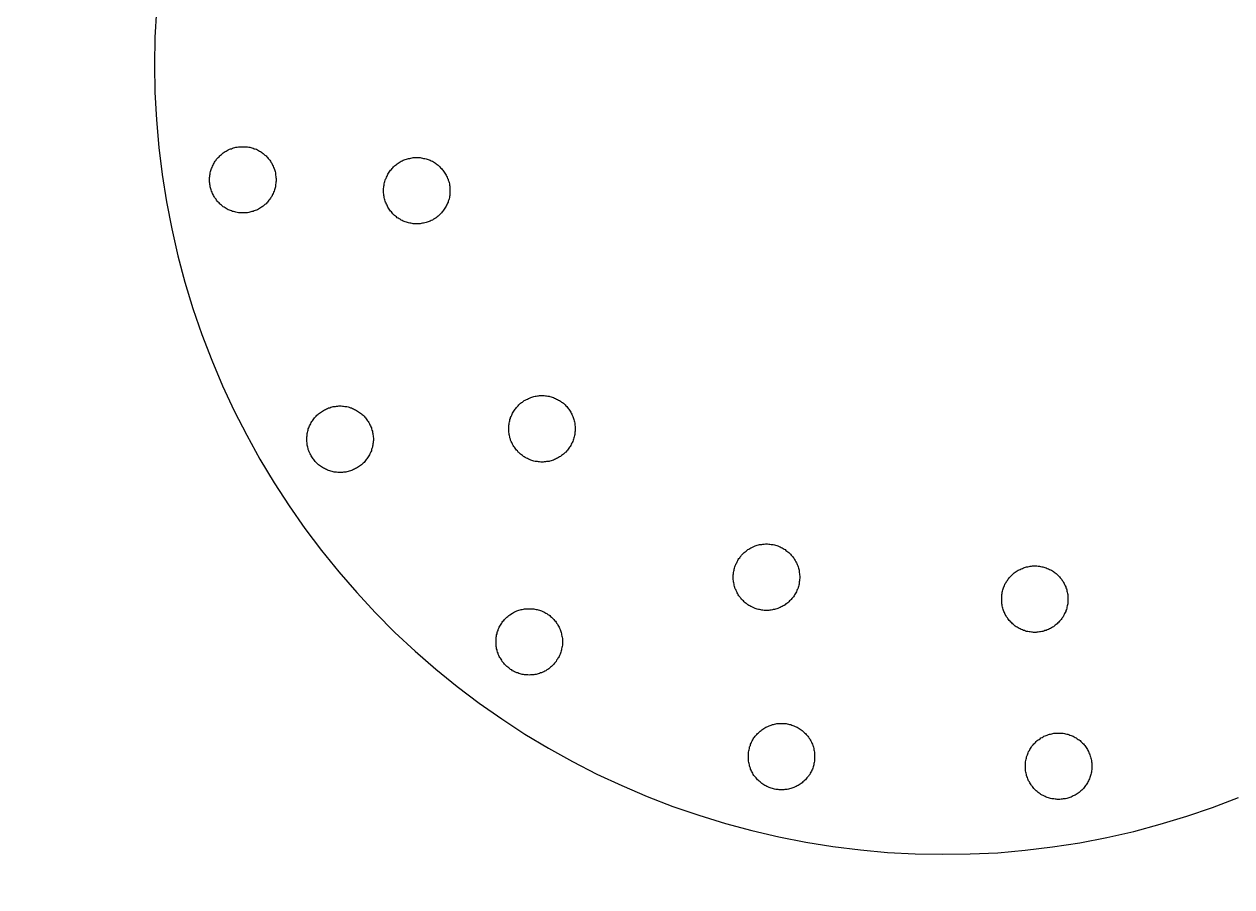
# Model space of a CAD drawing. Extents: x 1225654 to 1325654, y 924838 to 1022543.
# Drawn here: x 1261631 to 1262729, y 966726 to 967511 of the extents above; entities that cross this region are included whole.
import ezdxf

# ---------------------------------------------------------------- set-up
doc = ezdxf.new("R2010")
doc.units = 13

msp = doc.modelspace()

# ---------------------------------------------------------------- linework, layer by layer
msp.add_lwpolyline([(1260678.3, 924838.4), (1290630.1, 924838.4, 6.524121)], format="xyb", close=True)
msp.add_lwpolyline([(1260678.3, 924838.4), (1290630.1, 924838.4, 6.524121)], format="xyb", close=True)
msp.add_lwpolyline([(1261751, 967523.8), (1261749.6, 967498.8), (1261749.2, 967473.9), (1261749.6, 967448.9), (1261751, 967423.8), (1261753.2, 967398.7), (1261756.1, 967374), (1261760, 967349.2), (1261764.9, 967324.7), (1261770.5, 967300.2), (1261776.8, 967276.1), (1261784.2, 967252.1), (1261792.4, 967228.4), (1261801.4, 967205), (1261811.1, 967181.8), (1261821.6, 967159.1), (1261833.1, 967136.9), (1261845, 967115), (1261858.1, 967093.4), (1261871.6, 967072.5), (1261886, 967051.8), (1261901.1, 967031.8), (1261916.8, 967012.4), (1261933.2, 966993.5), (1261950.3, 966975.1), (1261967.9, 966957.3), (1261986.3, 966940.2), (1262005.2, 966923.7), (1262024.6, 966908), (1262044.6, 966892.9), (1262065.1, 966878.5), (1262086, 966864.8), (1262107.6, 966852), (1262129.4, 966839.9), (1262151.7, 966828.4), (1262174.4, 966817.8), (1262197.4, 966807.9), (1262220.8, 966798.9), (1262244.4, 966790.8), (1262268.5, 966783.4), (1262292.5, 966776.9), (1262317.1, 966771.2), (1262341.6, 966766.3), (1262366.3, 966762.5), (1262391.3, 966759.3), (1262416, 966757), (1262441.2, 966755.7), (1262466.2, 966755.3), (1262491.2, 966755.7), (1262516.2, 966756.8), (1262541.1, 966759.1), (1262566.1, 966762), (1262590.9, 966765.8), (1262615.4, 966770.5), (1262640, 966776.2), (1262664, 966782.7), (1262688.1, 966789.9), (1262711.7, 966798), (1262735.1, 966807)])
for points in [[(1261859.9, 967369.3), (1261859.9, 967368.1), (1261859.6, 967367.2), (1261859.6, 967366.1), (1261859.4, 967365), (1261859.4, 967364.1), (1261859.2, 967363), (1261858.9, 967362.1), (1261858.7, 967360.9), (1261858.3, 967360), (1261858.1, 967358.9), (1261857.6, 967358), (1261857.2, 967356.9), (1261856.7, 967356), (1261856.3, 967355.1), (1261855.8, 967354.2), (1261855.1, 967353.3), (1261854.7, 967352.4), (1261854, 967351.5), (1261853.3, 967350.6), (1261852.7, 967349.9), (1261852, 967349), (1261851.3, 967348.4), (1261850.7, 967347.5), (1261849.7, 967346.8), (1261849.1, 967346.1), (1261848.1, 967345.4), (1261847.3, 967344.8), (1261846.4, 967344.3), (1261845.7, 967343.6), (1261844.8, 967343.2), (1261843.7, 967342.5), (1261842.8, 967342), (1261841.9, 967341.6), (1261840.9, 967341.2), (1261839.9, 967340.9), (1261838.9, 967340.5), (1261837.8, 967340.3), (1261836.9, 967340), (1261835.8, 967339.8), (1261834.9, 967339.6), (1261833.7, 967339.3), (1261832.7, 967339.1), (1261831.7, 967339.1), (1261830.6, 967339.1), (1261829.5, 967339.1), (1261828.6, 967339.1), (1261827.5, 967339.1), (1261826.4, 967339.1), (1261825.5, 967339.3), (1261824.3, 967339.6), (1261823.2, 967339.8), (1261822.3, 967340), (1261821.2, 967340.3), (1261820.3, 967340.5), (1261819.2, 967340.9), (1261818.3, 967341.2), (1261817.3, 967341.6), (1261816.2, 967342), (1261815.3, 967342.5), (1261814.4, 967343.2), (1261813.5, 967343.6), (1261812.6, 967344.3), (1261811.7, 967344.8), (1261811.1, 967345.4), (1261810.1, 967346.1), (1261809.2, 967346.8), (1261808.6, 967347.5), (1261807.9, 967348.4), (1261807, 967349), (1261806.3, 967349.9), (1261805.6, 967350.6), (1261805.2, 967351.5), (1261804.5, 967352.4), (1261803.9, 967353.3), (1261803.4, 967354.2), (1261802.9, 967355.1), (1261802.5, 967356), (1261802, 967356.9), (1261801.6, 967358), (1261801.2, 967358.9), (1261800.7, 967360), (1261800.5, 967360.9), (1261800.3, 967362.1), (1261800, 967363), (1261799.8, 967364.1), (1261799.6, 967365), (1261799.6, 967366.1), (1261799.3, 967367.2), (1261799.3, 967368.1), (1261799.3, 967369.3), (1261799.3, 967370.4), (1261799.3, 967371.3), (1261799.6, 967372.4), (1261799.6, 967373.6), (1261799.8, 967374.4), (1261800, 967375.6), (1261800.3, 967376.7), (1261800.5, 967377.6), (1261800.7, 967378.7), (1261801.2, 967379.6), (1261801.6, 967380.5), (1261802, 967381.6), (1261802.5, 967382.5), (1261802.9, 967383.5), (1261803.4, 967384.4), (1261803.9, 967385.2), (1261804.5, 967386.1), (1261805.2, 967387.1), (1261805.6, 967388), (1261806.3, 967388.6), (1261807, 967389.5), (1261807.9, 967390.2), (1261808.6, 967391.1), (1261809.2, 967391.8), (1261810.1, 967392.4), (1261811.1, 967393.1), (1261811.7, 967393.8), (1261812.6, 967394.3), (1261813.5, 967395), (1261814.4, 967395.4), (1261815.3, 967396), (1261816.2, 967396.5), (1261817.3, 967397), (1261818.3, 967397.4), (1261819.2, 967397.6), (1261820.3, 967398.1), (1261821.2, 967398.3), (1261822.3, 967398.6), (1261823.2, 967399), (1261824.3, 967399), (1261825.5, 967399.2), (1261826.4, 967399.4), (1261827.5, 967399.4), (1261828.6, 967399.4), (1261829.5, 967399.4), (1261830.6, 967399.4), (1261831.7, 967399.4), (1261832.7, 967399.4), (1261833.7, 967399.2), (1261834.9, 967399), (1261835.8, 967399), (1261836.9, 967398.6), (1261837.8, 967398.3), (1261838.9, 967398.1), (1261839.9, 967397.6), (1261840.9, 967397.4), (1261841.9, 967397), (1261842.8, 967396.5), (1261843.7, 967396), (1261844.8, 967395.4), (1261845.7, 967395), (1261846.4, 967394.3), (1261847.3, 967393.8), (1261848.1, 967393.1), (1261849.1, 967392.4), (1261849.7, 967391.8), (1261850.7, 967391.1), (1261851.3, 967390.2), (1261852, 967389.5), (1261852.7, 967388.6), (1261853.3, 967388), (1261854, 967387.1), (1261854.7, 967386.1), (1261855.1, 967385.2), (1261855.8, 967384.4), (1261856.3, 967383.5), (1261856.7, 967382.5), (1261857.2, 967381.6), (1261857.6, 967380.5), (1261858.1, 967379.6), (1261858.3, 967378.7), (1261858.7, 967377.6), (1261858.9, 967376.7), (1261859.2, 967375.6), (1261859.4, 967374.4), (1261859.4, 967373.6), (1261859.6, 967372.4), (1261859.6, 967371.3), (1261859.9, 967370.4), (1261859.9, 967369.3), (1261859.9, 967369.3)], [(1262018, 967359.4), (1262018, 967358.3), (1262018, 967357.3), (1262017.8, 967356.2), (1262017.8, 967355.1), (1262017.6, 967354.2), (1262017.4, 967353.1), (1262017.1, 967352), (1262016.9, 967351.1), (1262016.4, 967349.9), (1262016.2, 967349), (1262015.8, 967348.1), (1262015.4, 967347), (1262014.9, 967346.1), (1262014.4, 967345.2), (1262014, 967344.3), (1262013.3, 967343.4), (1262012.8, 967342.5), (1262012.2, 967341.6), (1262011.5, 967340.7), (1262010.8, 967340), (1262010.2, 967339.1), (1262009.5, 967338.4), (1262008.8, 967337.6), (1262007.9, 967336.9), (1262007.2, 967336.2), (1262006.3, 967335.5), (1262005.4, 967334.8), (1262004.8, 967334.4), (1262003.9, 967333.7), (1262003, 967333.3), (1262002, 967332.6), (1262001, 967332.1), (1262000, 967331.7), (1261999.1, 967331.2), (1261998, 967331), (1261997.1, 967330.6), (1261996.2, 967330.4), (1261995.1, 967330.1), (1261994, 967329.9), (1261993.1, 967329.7), (1261991.9, 967329.5), (1261991, 967329.2), (1261989.9, 967329.2), (1261988.8, 967329.2), (1261987.6, 967329.2), (1261986.8, 967329.2), (1261985.6, 967329.2), (1261984.5, 967329.2), (1261983.6, 967329.5), (1261982.5, 967329.7), (1261981.6, 967329.9), (1261980.4, 967330.1), (1261979.4, 967330.4), (1261978.4, 967330.6), (1261977.3, 967331), (1261976.4, 967331.2), (1261975.5, 967331.7), (1261974.6, 967332.1), (1261973.5, 967332.6), (1261972.6, 967333.3), (1261971.7, 967333.7), (1261970.8, 967334.4), (1261969.9, 967334.8), (1261969.2, 967335.5), (1261968.3, 967336.2), (1261967.6, 967336.9), (1261966.7, 967337.6), (1261966, 967338.4), (1261965.4, 967339.1), (1261964.7, 967340), (1261964, 967340.7), (1261963.4, 967341.6), (1261962.7, 967342.5), (1261962, 967343.4), (1261961.6, 967344.3), (1261961.1, 967345.2), (1261960.7, 967346.1), (1261960.2, 967347), (1261959.8, 967348.1), (1261959.3, 967349), (1261959.1, 967349.9), (1261958.7, 967351.1), (1261958.4, 967352), (1261958.2, 967353.1), (1261958, 967354.2), (1261957.8, 967355.1), (1261957.8, 967356.2), (1261957.5, 967357.3), (1261957.5, 967358.3), (1261957.5, 967359.4), (1261957.5, 967360.5), (1261957.5, 967361.4), (1261957.8, 967362.5), (1261957.8, 967363.6), (1261958, 967364.5), (1261958.2, 967365.7), (1261958.4, 967366.8), (1261958.7, 967367.7), (1261959.1, 967368.8), (1261959.3, 967369.7), (1261959.8, 967370.6), (1261960.2, 967371.7), (1261960.7, 967372.7), (1261961.1, 967373.6), (1261961.6, 967374.4), (1261962, 967375.3), (1261962.7, 967376.3), (1261963.4, 967377.2), (1261964, 967378), (1261964.7, 967378.7), (1261965.4, 967379.6), (1261966, 967380.3), (1261966.7, 967381.2), (1261967.6, 967381.9), (1261968.3, 967382.5), (1261969.2, 967383.2), (1261969.9, 967383.9), (1261970.8, 967384.4), (1261971.7, 967385), (1261972.6, 967385.5), (1261973.5, 967386.1), (1261974.6, 967386.6), (1261975.5, 967387.1), (1261976.4, 967387.5), (1261977.3, 967387.7), (1261978.4, 967388.1), (1261979.4, 967388.4), (1261980.4, 967388.6), (1261981.6, 967388.8), (1261982.5, 967389.1), (1261983.6, 967389.3), (1261984.5, 967389.5), (1261985.6, 967389.5), (1261986.8, 967389.5), (1261987.6, 967389.5), (1261988.8, 967389.5), (1261989.9, 967389.5), (1261991, 967389.5), (1261991.9, 967389.3), (1261993.1, 967389.1), (1261994, 967388.8), (1261995.1, 967388.6), (1261996.2, 967388.4), (1261997.1, 967388.1), (1261998, 967387.7), (1261999.1, 967387.5), (1262000, 967387.1), (1262001, 967386.6), (1262002, 967386.1), (1262003, 967385.5), (1262003.9, 967385), (1262004.8, 967384.4), (1262005.4, 967383.9), (1262006.3, 967383.2), (1262007.2, 967382.5), (1262007.9, 967381.9), (1262008.8, 967381.2), (1262009.5, 967380.3), (1262010.2, 967379.6), (1262010.8, 967378.7), (1262011.5, 967378), (1262012.2, 967377.2), (1262012.8, 967376.3), (1262013.3, 967375.3), (1262014, 967374.4), (1262014.4, 967373.6), (1262014.9, 967372.7), (1262015.4, 967371.7), (1262015.8, 967370.6), (1262016.2, 967369.7), (1262016.4, 967368.8), (1262016.9, 967367.7), (1262017.1, 967366.8), (1262017.4, 967365.7), (1262017.6, 967364.5), (1262017.8, 967363.6), (1262017.8, 967362.5), (1262018, 967361.4), (1262018, 967360.5), (1262018, 967359.4), (1262018, 967359.4)], [(1261948.3, 967133), (1261948.3, 967132.1), (1261948, 967131), (1261948, 967129.9), (1261947.9, 967129), (1261947.9, 967127.8), (1261947.6, 967126.7), (1261947.4, 967125.8), (1261947, 967124.7), (1261946.7, 967123.8), (1261946.5, 967122.7), (1261946, 967121.8), (1261945.6, 967120.9), (1261945.1, 967119.8), (1261944.7, 967118.9), (1261944.3, 967117.9), (1261943.6, 967117), (1261943.1, 967116.2), (1261942.4, 967115.3), (1261941.8, 967114.6), (1261941.1, 967113.7), (1261940.4, 967112.8), (1261939.8, 967112.1), (1261939.1, 967111.4), (1261938.2, 967110.5), (1261937.5, 967109.8), (1261936.6, 967109.2), (1261935.7, 967108.7), (1261934.8, 967108.1), (1261933.9, 967107.4), (1261933, 967106.9), (1261932.1, 967106.5), (1261931.2, 967106), (1261930.3, 967105.6), (1261929.4, 967105.1), (1261928.3, 967104.7), (1261927.4, 967104.5), (1261926.3, 967104), (1261925.4, 967103.8), (1261924.2, 967103.5), (1261923.3, 967103.3), (1261922.2, 967103.1), (1261921.1, 967103.1), (1261920.2, 967102.9), (1261919.1, 967102.9), (1261917.9, 967102.9), (1261917, 967102.9), (1261915.9, 967102.9), (1261914.8, 967103.1), (1261913.9, 967103.1), (1261912.7, 967103.3), (1261911.6, 967103.5), (1261910.7, 967103.8), (1261909.6, 967104), (1261908.7, 967104.5), (1261907.6, 967104.7), (1261906.7, 967105.1), (1261905.7, 967105.6), (1261904.7, 967106), (1261903.7, 967106.5), (1261902.8, 967106.9), (1261901.9, 967107.4), (1261901.1, 967108.1), (1261900.1, 967108.7), (1261899.2, 967109.2), (1261898.5, 967109.8), (1261897.7, 967110.5), (1261897, 967111.4), (1261896.3, 967112.1), (1261895.4, 967112.8), (1261894.7, 967113.7), (1261894.1, 967114.6), (1261893.4, 967115.3), (1261892.9, 967116.2), (1261892.3, 967117), (1261891.8, 967117.9), (1261891.3, 967118.9), (1261890.7, 967119.8), (1261890.3, 967120.9), (1261890, 967121.8), (1261889.6, 967122.7), (1261889.1, 967123.8), (1261888.9, 967124.7), (1261888.7, 967125.8), (1261888.4, 967126.7), (1261888.2, 967127.8), (1261888, 967129), (1261888, 967129.9), (1261887.7, 967131), (1261887.7, 967132.1), (1261887.7, 967133), (1261887.7, 967134.2), (1261887.7, 967135.3), (1261888, 967136.2), (1261888, 967137.3), (1261888.2, 967138.4), (1261888.4, 967139.3), (1261888.7, 967140.5), (1261888.9, 967141.4), (1261889.1, 967142.5), (1261889.6, 967143.4), (1261890, 967144.5), (1261890.3, 967145.4), (1261890.7, 967146.3), (1261891.3, 967147.2), (1261891.8, 967148.3), (1261892.3, 967149.2), (1261892.9, 967149.9), (1261893.4, 967150.8), (1261894.1, 967151.7), (1261894.7, 967152.6), (1261895.4, 967153.3), (1261896.3, 967154.2), (1261897, 967154.9), (1261897.7, 967155.5), (1261898.5, 967156.2), (1261899.2, 967156.9), (1261900.1, 967157.5), (1261901.1, 967158.2), (1261901.9, 967158.7), (1261902.8, 967159.4), (1261903.7, 967159.8), (1261904.7, 967160.2), (1261905.7, 967160.7), (1261906.7, 967161.1), (1261907.6, 967161.6), (1261908.7, 967161.8), (1261909.6, 967162.3), (1261910.7, 967162.5), (1261911.6, 967162.8), (1261912.7, 967163), (1261913.9, 967163), (1261914.8, 967163.2), (1261915.9, 967163.2), (1261917, 967163.4), (1261917.9, 967163.4), (1261919.1, 967163.4), (1261920.2, 967163.2), (1261921.1, 967163.2), (1261922.2, 967163), (1261923.3, 967163), (1261924.2, 967162.8), (1261925.4, 967162.5), (1261926.3, 967162.3), (1261927.4, 967161.8), (1261928.3, 967161.6), (1261929.4, 967161.1), (1261930.3, 967160.7), (1261931.2, 967160.2), (1261932.1, 967159.8), (1261933, 967159.4), (1261933.9, 967158.7), (1261934.8, 967158.2), (1261935.7, 967157.5), (1261936.6, 967156.9), (1261937.5, 967156.2), (1261938.2, 967155.5), (1261939.1, 967154.9), (1261939.8, 967154.2), (1261940.4, 967153.3), (1261941.1, 967152.6), (1261941.8, 967151.7), (1261942.4, 967150.8), (1261943.1, 967149.9), (1261943.6, 967149.2), (1261944.3, 967148.3), (1261944.7, 967147.2), (1261945.1, 967146.3), (1261945.6, 967145.4), (1261946, 967144.5), (1261946.5, 967143.4), (1261946.7, 967142.5), (1261947, 967141.4), (1261947.4, 967140.5), (1261947.6, 967139.3), (1261947.9, 967138.4), (1261947.9, 967137.3), (1261948, 967136.2), (1261948, 967135.3), (1261948.3, 967134.2), (1261948.3, 967133), (1261948.3, 967133)], [(1262131.9, 967142.7), (1262131.9, 967141.5), (1262131.9, 967140.5), (1262131.7, 967139.5), (1262131.7, 967138.4), (1262131.4, 967137.3), (1262131.2, 967136.4), (1262131, 967135.3), (1262130.7, 967134.4), (1262130.3, 967133.3), (1262130.1, 967132.3), (1262129.7, 967131.2), (1262129.2, 967130.3), (1262128.7, 967129.4), (1262128.3, 967128.5), (1262127.8, 967127.4), (1262127.4, 967126.5), (1262126.7, 967125.8), (1262126.1, 967124.9), (1262125.6, 967124), (1262124.9, 967123.1), (1262124.2, 967122.5), (1262123.3, 967121.5), (1262122.7, 967120.9), (1262122, 967120.2), (1262121.1, 967119.5), (1262120.2, 967118.9), (1262119.5, 967118.2), (1262118.6, 967117.5), (1262117.7, 967117), (1262116.8, 967116.4), (1262115.9, 967115.9), (1262115, 967115.5), (1262113.9, 967115), (1262113, 967114.6), (1262112.1, 967114.1), (1262111, 967113.9), (1262110.1, 967113.4), (1262108.9, 967113.2), (1262108.1, 967113), (1262106.9, 967112.8), (1262105.8, 967112.8), (1262104.9, 967112.6), (1262103.8, 967112.6), (1262102.6, 967112.3), (1262101.7, 967112.3), (1262100.6, 967112.3), (1262099.5, 967112.6), (1262098.6, 967112.6), (1262097.5, 967112.8), (1262096.3, 967112.8), (1262095.4, 967113), (1262094.3, 967113.2), (1262093.4, 967113.4), (1262092.3, 967113.9), (1262091.4, 967114.1), (1262090.3, 967114.6), (1262089.4, 967115), (1262088.5, 967115.5), (1262087.5, 967115.9), (1262086.5, 967116.4), (1262085.5, 967117), (1262084.9, 967117.5), (1262083.9, 967118.2), (1262083.1, 967118.9), (1262082.2, 967119.5), (1262081.5, 967120.2), (1262080.6, 967120.9), (1262079.9, 967121.5), (1262079.3, 967122.5), (1262078.6, 967123.1), (1262077.9, 967124), (1262077.2, 967124.9), (1262076.6, 967125.8), (1262076.1, 967126.5), (1262075.4, 967127.4), (1262075, 967128.5), (1262074.5, 967129.4), (1262074.1, 967130.3), (1262073.6, 967131.2), (1262073.1, 967132.3), (1262073, 967133.3), (1262072.5, 967134.4), (1262072.3, 967135.3), (1262072.1, 967136.4), (1262071.8, 967137.3), (1262071.8, 967138.4), (1262071.6, 967139.5), (1262071.6, 967140.5), (1262071.4, 967141.5), (1262071.4, 967142.7), (1262071.4, 967143.6), (1262071.6, 967144.7), (1262071.6, 967145.8), (1262071.8, 967146.7), (1262071.8, 967147.9), (1262072.1, 967149), (1262072.3, 967149.9), (1262072.5, 967151), (1262073, 967151.9), (1262073.1, 967153), (1262073.6, 967153.9), (1262074.1, 967154.9), (1262074.5, 967155.9), (1262075, 967156.9), (1262075.4, 967157.8), (1262076.1, 967158.7), (1262076.6, 967159.5), (1262077.2, 967160.5), (1262077.9, 967161.1), (1262078.6, 967162.1), (1262079.3, 967163), (1262079.9, 967163.6), (1262080.6, 967164.3), (1262081.5, 967165.2), (1262082.2, 967165.9), (1262083.1, 967166.6), (1262083.9, 967167), (1262084.9, 967167.7), (1262085.5, 967168.4), (1262086.5, 967168.8), (1262087.5, 967169.3), (1262088.5, 967169.7), (1262089.4, 967170.1), (1262090.3, 967170.6), (1262091.4, 967171), (1262092.3, 967171.3), (1262093.4, 967171.7), (1262094.3, 967172), (1262095.4, 967172.2), (1262096.3, 967172.4), (1262097.5, 967172.6), (1262098.6, 967172.6), (1262099.5, 967172.9), (1262100.6, 967172.9), (1262101.7, 967172.9), (1262102.6, 967172.9), (1262103.8, 967172.9), (1262104.9, 967172.6), (1262105.8, 967172.6), (1262106.9, 967172.4), (1262108.1, 967172.2), (1262108.9, 967172), (1262110.1, 967171.7), (1262111, 967171.3), (1262112.1, 967171), (1262113, 967170.6), (1262113.9, 967170.1), (1262115, 967169.7), (1262115.9, 967169.3), (1262116.8, 967168.8), (1262117.7, 967168.4), (1262118.6, 967167.7), (1262119.5, 967167), (1262120.2, 967166.6), (1262121.1, 967165.9), (1262122, 967165.2), (1262122.7, 967164.3), (1262123.3, 967163.6), (1262124.2, 967163), (1262124.9, 967162.1), (1262125.6, 967161.1), (1262126.1, 967160.5), (1262126.7, 967159.5), (1262127.4, 967158.7), (1262127.8, 967157.8), (1262128.3, 967156.9), (1262128.7, 967155.9), (1262129.2, 967154.9), (1262129.7, 967153.9), (1262130.1, 967153), (1262130.3, 967151.9), (1262130.7, 967151), (1262131, 967149.9), (1262131.2, 967149), (1262131.4, 967147.9), (1262131.7, 967146.7), (1262131.7, 967145.8), (1262131.9, 967144.7), (1262131.9, 967143.6), (1262131.9, 967142.7), (1262131.9, 967142.7)], [(1262336.2, 967007.5), (1262336.2, 967006.6), (1262336, 967005.5), (1262336, 967004.3), (1262335.7, 967003.4), (1262335.7, 967002.3), (1262335.5, 967001.2), (1262335.3, 967000.3), (1262335.1, 966999.1), (1262334.6, 966998.3), (1262334.4, 966997.1), (1262333.9, 966996.2), (1262333.5, 966995.3), (1262333.1, 966994.2), (1262332.6, 966993.3), (1262332.1, 966992.4), (1262331.5, 966991.5), (1262331, 966990.6), (1262330.3, 966989.7), (1262329.7, 966989), (1262329, 966988.1), (1262328.3, 966987.2), (1262327.6, 966986.6), (1262326.9, 966985.9), (1262326.1, 966985), (1262325.4, 966984.3), (1262324.5, 966983.6), (1262323.6, 966983.2), (1262322.9, 966982.5), (1262322, 966981.8), (1262321.1, 966981.4), (1262320, 966980.9), (1262319.1, 966980.5), (1262318.2, 966980), (1262317.3, 966979.6), (1262316.1, 966979.1), (1262315.3, 966978.9), (1262314.1, 966978.4), (1262313.2, 966978.2), (1262312.1, 966978), (1262311.2, 966977.8), (1262310.1, 966977.5), (1262308.9, 966977.5), (1262308.1, 966977.3), (1262306.9, 966977.3), (1262305.8, 966977.3), (1262304.9, 966977.3), (1262303.8, 966977.3), (1262302.7, 966977.5), (1262301.7, 966977.5), (1262300.7, 966977.8), (1262299.5, 966978), (1262298.6, 966978.2), (1262297.5, 966978.4), (1262296.6, 966978.9), (1262295.5, 966979.1), (1262294.5, 966979.6), (1262293.7, 966980), (1262292.5, 966980.5), (1262291.6, 966980.9), (1262290.8, 966981.4), (1262289.9, 966981.8), (1262288.9, 966982.5), (1262288, 966983.2), (1262287.3, 966983.6), (1262286.5, 966984.3), (1262285.6, 966985), (1262284.9, 966985.9), (1262284.2, 966986.6), (1262283.3, 966987.2), (1262282.7, 966988.1), (1262282, 966989), (1262281.5, 966989.7), (1262280.8, 966990.6), (1262280.1, 966991.5), (1262279.7, 966992.4), (1262279.3, 966993.3), (1262278.8, 966994.2), (1262278.4, 966995.3), (1262277.9, 966996.2), (1262277.5, 966997.1), (1262277.2, 966998.3), (1262276.8, 966999.1), (1262276.6, 967000.3), (1262276.4, 967001.2), (1262276.1, 967002.3), (1262275.9, 967003.4), (1262275.9, 967004.3), (1262275.7, 967005.5), (1262275.7, 967006.6), (1262275.7, 967007.5), (1262275.7, 967008.6), (1262275.7, 967009.7), (1262275.9, 967010.6), (1262275.9, 967011.8), (1262276.1, 967012.9), (1262276.4, 967013.8), (1262276.6, 967014.9), (1262276.8, 967015.8), (1262277.2, 967016.9), (1262277.5, 967017.8), (1262277.9, 967019), (1262278.4, 967019.9), (1262278.8, 967020.7), (1262279.3, 967021.6), (1262279.7, 967022.8), (1262280.1, 967023.7), (1262280.8, 967024.6), (1262281.5, 967025.2), (1262282, 967026.2), (1262282.7, 967027.1), (1262283.3, 967027.7), (1262284.2, 967028.6), (1262284.9, 967029.3), (1262285.6, 967030), (1262286.5, 967030.7), (1262287.3, 967031.3), (1262288, 967032), (1262288.9, 967032.7), (1262289.9, 967033.1), (1262290.8, 967033.8), (1262291.6, 967034.3), (1262292.5, 967034.7), (1262293.7, 967035.1), (1262294.5, 967035.6), (1262295.5, 967036), (1262296.6, 967036.3), (1262297.5, 967036.7), (1262298.6, 967037), (1262299.5, 967037.2), (1262300.7, 967037.4), (1262301.7, 967037.4), (1262302.7, 967037.6), (1262303.8, 967037.6), (1262304.9, 967037.9), (1262305.8, 967037.9), (1262306.9, 967037.9), (1262308.1, 967037.6), (1262308.9, 967037.6), (1262310.1, 967037.4), (1262311.2, 967037.4), (1262312.1, 967037.2), (1262313.2, 967037), (1262314.1, 967036.7), (1262315.3, 967036.3), (1262316.1, 967036), (1262317.3, 967035.6), (1262318.2, 967035.1), (1262319.1, 967034.7), (1262320, 967034.3), (1262321.1, 967033.8), (1262322, 967033.1), (1262322.9, 967032.7), (1262323.6, 967032), (1262324.5, 967031.3), (1262325.4, 967030.7), (1262326.1, 967030), (1262326.9, 967029.3), (1262327.6, 967028.6), (1262328.3, 967027.7), (1262329, 967027.1), (1262329.7, 967026.2), (1262330.3, 967025.2), (1262331, 967024.6), (1262331.5, 967023.7), (1262332.1, 967022.8), (1262332.6, 967021.6), (1262333.1, 967020.7), (1262333.5, 967019.9), (1262333.9, 967019), (1262334.4, 967017.8), (1262334.6, 967016.9), (1262335.1, 967015.8), (1262335.3, 967014.9), (1262335.5, 967013.8), (1262335.7, 967012.9), (1262335.7, 967011.8), (1262336, 967010.6), (1262336, 967009.7), (1262336.2, 967008.6), (1262336.2, 967007.5), (1262336.2, 967007.5)], [(1262580.1, 966987.7), (1262580.1, 966986.6), (1262580.1, 966985.4), (1262580.1, 966984.5), (1262579.9, 966983.4), (1262579.7, 966982.3), (1262579.4, 966981.4), (1262579.2, 966980.3), (1262579, 966979.4), (1262578.7, 966978.2), (1262578.3, 966977.3), (1262578.1, 966976.2), (1262577.6, 966975.3), (1262577.1, 966974.4), (1262576.7, 966973.5), (1262576.1, 966972.4), (1262575.6, 966971.5), (1262574.9, 966970.6), (1262574.5, 966969.9), (1262573.8, 966969), (1262573.1, 966968.1), (1262572.5, 966967.4), (1262571.8, 966966.6), (1262570.9, 966965.9), (1262570.2, 966965.2), (1262569.3, 966964.5), (1262568.6, 966963.8), (1262567.7, 966963.1), (1262566.8, 966962.5), (1262565.9, 966962), (1262565, 966961.4), (1262564.1, 966960.9), (1262563.2, 966960.4), (1262562.3, 966960), (1262561.2, 966959.5), (1262560.3, 966959.1), (1262559.1, 966958.9), (1262558.3, 966958.4), (1262557.1, 966958.2), (1262556.2, 966958), (1262555.1, 966957.8), (1262554.2, 966957.8), (1262553.1, 966957.5), (1262551.9, 966957.5), (1262551.1, 966957.3), (1262549.9, 966957.3), (1262548.8, 966957.3), (1262547.9, 966957.5), (1262546.8, 966957.5), (1262545.7, 966957.8), (1262544.7, 966957.8), (1262543.7, 966958), (1262542.5, 966958.2), (1262541.6, 966958.4), (1262540.5, 966958.9), (1262539.6, 966959.1), (1262538.7, 966959.5), (1262537.5, 966960), (1262536.7, 966960.4), (1262535.8, 966960.9), (1262534.9, 966961.4), (1262533.9, 966962), (1262533.1, 966962.5), (1262532.2, 966963.1), (1262531.3, 966963.8), (1262530.6, 966964.5), (1262529.7, 966965.2), (1262529, 966965.9), (1262528.1, 966966.6), (1262527.4, 966967.4), (1262526.7, 966968.1), (1262526.1, 966969), (1262525.4, 966969.9), (1262525, 966970.6), (1262524.3, 966971.5), (1262523.8, 966972.4), (1262523.1, 966973.5), (1262522.7, 966974.4), (1262522.3, 966975.3), (1262521.8, 966976.2), (1262521.6, 966977.3), (1262521.1, 966978.2), (1262520.9, 966979.4), (1262520.7, 966980.3), (1262520.2, 966981.4), (1262520.2, 966982.3), (1262520, 966983.4), (1262519.8, 966984.5), (1262519.8, 966985.4), (1262519.8, 966986.6), (1262519.8, 966987.7), (1262519.8, 966988.6), (1262519.8, 966989.7), (1262519.8, 966990.8), (1262520, 966991.7), (1262520.2, 966992.8), (1262520.2, 966994), (1262520.7, 966994.9), (1262520.9, 966996), (1262521.1, 966996.9), (1262521.6, 966998), (1262521.8, 966998.9), (1262522.3, 966999.8), (1262522.7, 967001), (1262523.1, 967001.9), (1262523.8, 967002.7), (1262524.3, 967003.6), (1262525, 967004.6), (1262525.4, 967005.5), (1262526.1, 967006.1), (1262526.7, 967007), (1262527.4, 967007.9), (1262528.1, 967008.6), (1262529, 967009.3), (1262529.7, 967009.9), (1262530.6, 967010.8), (1262531.3, 967011.5), (1262532.2, 967012), (1262533.1, 967012.7), (1262533.9, 967013.3), (1262534.9, 967013.8), (1262535.8, 967014.2), (1262536.7, 967014.7), (1262537.5, 967015.1), (1262538.7, 967015.6), (1262539.6, 967016), (1262540.5, 967016.3), (1262541.6, 967016.7), (1262542.5, 967016.9), (1262543.7, 967017.1), (1262544.7, 967017.4), (1262545.7, 967017.6), (1262546.8, 967017.6), (1262547.9, 967017.8), (1262548.8, 967017.8), (1262549.9, 967017.8), (1262551.1, 967017.8), (1262551.9, 967017.8), (1262553.1, 967017.6), (1262554.2, 967017.6), (1262555.1, 967017.4), (1262556.2, 967017.1), (1262557.1, 967016.9), (1262558.3, 967016.7), (1262559.1, 967016.3), (1262560.3, 967016), (1262561.2, 967015.6), (1262562.3, 967015.1), (1262563.2, 967014.7), (1262564.1, 967014.2), (1262565, 967013.8), (1262565.9, 967013.3), (1262566.8, 967012.7), (1262567.7, 967012), (1262568.6, 967011.5), (1262569.3, 967010.8), (1262570.2, 967009.9), (1262570.9, 967009.3), (1262571.8, 967008.6), (1262572.5, 967007.9), (1262573.1, 967007), (1262573.8, 967006.1), (1262574.5, 967005.5), (1262574.9, 967004.6), (1262575.6, 967003.6), (1262576.1, 967002.7), (1262576.7, 967001.9), (1262577.1, 967001), (1262577.6, 966999.8), (1262578.1, 966998.9), (1262578.3, 966998), (1262578.7, 966996.9), (1262579, 966996), (1262579.2, 966994.9), (1262579.4, 966994), (1262579.7, 966992.8), (1262579.9, 966991.7), (1262580.1, 966990.8), (1262580.1, 966989.7), (1262580.1, 966988.6), (1262580.1, 966987.7), (1262580.1, 966987.7)], [(1262120.2, 966948.7), (1262120.2, 966947.6), (1262120.2, 966946.7), (1262120.2, 966945.6), (1262119.9, 966944.5), (1262119.7, 966943.6), (1262119.5, 966942.4), (1262119.3, 966941.4), (1262119.1, 966940.4), (1262118.9, 966939.3), (1262118.4, 966938.4), (1262118.2, 966937.5), (1262117.7, 966936.4), (1262117.3, 966935.5), (1262116.8, 966934.6), (1262116.1, 966933.7), (1262115.7, 966932.8), (1262115, 966931.9), (1262114.6, 966930.9), (1262113.9, 966930.1), (1262113.2, 966929.4), (1262112.5, 966928.5), (1262111.9, 966927.8), (1262111, 966926.9), (1262110.3, 966926.3), (1262109.4, 966925.6), (1262108.7, 966924.9), (1262107.8, 966924.2), (1262106.9, 966923.6), (1262106, 966923.1), (1262105.1, 966922.4), (1262104.2, 966922), (1262103.3, 966921.5), (1262102.4, 966921.1), (1262101.3, 966920.6), (1262100.4, 966920.4), (1262099.3, 966920), (1262098.3, 966919.7), (1262097.3, 966919.3), (1262096.3, 966919.1), (1262095.2, 966919.1), (1262094.3, 966918.8), (1262093.2, 966918.6), (1262092.1, 966918.6), (1262091.1, 966918.6), (1262090.1, 966918.4), (1262088.9, 966918.6), (1262088, 966918.6), (1262086.9, 966918.6), (1262085.8, 966918.8), (1262084.9, 966919.1), (1262083.7, 966919.1), (1262082.6, 966919.3), (1262081.7, 966919.7), (1262080.6, 966920), (1262079.7, 966920.4), (1262078.8, 966920.6), (1262077.7, 966921.1), (1262076.7, 966921.5), (1262075.9, 966922), (1262075, 966922.4), (1262074.1, 966923.1), (1262073.1, 966923.6), (1262072.3, 966924.2), (1262071.4, 966924.9), (1262070.7, 966925.6), (1262069.8, 966926.3), (1262069.1, 966926.9), (1262068.2, 966927.8), (1262067.5, 966928.5), (1262066.9, 966929.4), (1262066.2, 966930.1), (1262065.5, 966930.9), (1262065.1, 966931.9), (1262064.4, 966932.8), (1262063.9, 966933.7), (1262063.3, 966934.6), (1262062.8, 966935.5), (1262062.3, 966936.4), (1262061.9, 966937.5), (1262061.7, 966938.4), (1262061.3, 966939.3), (1262061, 966940.4), (1262060.8, 966941.4), (1262060.3, 966942.4), (1262060.3, 966943.6), (1262060.1, 966944.5), (1262059.9, 966945.6), (1262059.9, 966946.7), (1262059.9, 966947.6), (1262059.9, 966948.7), (1262059.9, 966949.9), (1262059.9, 966950.8), (1262059.9, 966951.9), (1262060.1, 966953), (1262060.3, 966953.9), (1262060.3, 966955.1), (1262060.8, 966955.9), (1262061, 966957.1), (1262061.3, 966958), (1262061.7, 966959.1), (1262061.9, 966960), (1262062.3, 966961.1), (1262062.8, 966962), (1262063.3, 966963), (1262063.9, 966963.8), (1262064.4, 966964.7), (1262065.1, 966965.6), (1262065.5, 966966.6), (1262066.2, 966967.4), (1262066.9, 966968.1), (1262067.5, 966969), (1262068.2, 966969.7), (1262069.1, 966970.6), (1262069.8, 966971.2), (1262070.7, 966971.9), (1262071.4, 966972.6), (1262072.3, 966973.3), (1262073.1, 966973.7), (1262074.1, 966974.4), (1262075, 966974.8), (1262075.9, 966975.5), (1262076.7, 966976), (1262077.7, 966976.4), (1262078.8, 966976.9), (1262079.7, 966977.1), (1262080.6, 966977.5), (1262081.7, 966977.8), (1262082.6, 966978), (1262083.7, 966978.2), (1262084.9, 966978.4), (1262085.8, 966978.7), (1262086.9, 966978.9), (1262088, 966978.9), (1262088.9, 966978.9), (1262090.1, 966978.9), (1262091.1, 966978.9), (1262092.1, 966978.9), (1262093.2, 966978.9), (1262094.3, 966978.7), (1262095.2, 966978.4), (1262096.3, 966978.2), (1262097.3, 966978), (1262098.3, 966977.8), (1262099.3, 966977.5), (1262100.4, 966977.1), (1262101.3, 966976.9), (1262102.4, 966976.4), (1262103.3, 966976), (1262104.2, 966975.5), (1262105.1, 966974.8), (1262106, 966974.4), (1262106.9, 966973.7), (1262107.8, 966973.3), (1262108.7, 966972.6), (1262109.4, 966971.9), (1262110.3, 966971.2), (1262111, 966970.6), (1262111.9, 966969.7), (1262112.5, 966969), (1262113.2, 966968.1), (1262113.9, 966967.4), (1262114.6, 966966.6), (1262115, 966965.6), (1262115.7, 966964.7), (1262116.1, 966963.8), (1262116.8, 966963), (1262117.3, 966962), (1262117.7, 966961.1), (1262118.2, 966960), (1262118.4, 966959.1), (1262118.9, 966958), (1262119.1, 966957.1), (1262119.3, 966955.9), (1262119.5, 966955.1), (1262119.7, 966953.9), (1262119.9, 966953), (1262120.2, 966951.9), (1262120.2, 966950.8), (1262120.2, 966949.9), (1262120.2, 966948.7), (1262120.2, 966948.7)], [(1262349.7, 966844.1), (1262349.7, 966843.2), (1262349.7, 966842.1), (1262349.7, 966841), (1262349.5, 966840.1), (1262349.2, 966838.9), (1262349, 966838), (1262348.8, 966836.9), (1262348.5, 966835.8), (1262348.3, 966834.9), (1262347.9, 966833.8), (1262347.7, 966832.9), (1262347.2, 966832), (1262346.8, 966831.1), (1262346.3, 966830), (1262345.6, 966829.1), (1262345.2, 966828.1), (1262344.5, 966827.2), (1262344.1, 966826.4), (1262343.4, 966825.7), (1262342.7, 966824.8), (1262342, 966824.1), (1262341.3, 966823.2), (1262340.5, 966822.5), (1262339.8, 966821.9), (1262338.9, 966821.2), (1262338.2, 966820.5), (1262337.3, 966819.9), (1262336.4, 966819.2), (1262335.5, 966818.5), (1262334.6, 966818), (1262333.7, 966817.6), (1262332.8, 966817.1), (1262331.9, 966816.6), (1262330.8, 966816.2), (1262329.9, 966815.8), (1262329, 966815.6), (1262327.9, 966815.1), (1262326.9, 966814.9), (1262325.9, 966814.6), (1262324.7, 966814.4), (1262323.8, 966814.2), (1262322.7, 966814.2), (1262321.6, 966814), (1262320.7, 966814), (1262319.5, 966814), (1262318.4, 966814), (1262317.5, 966814), (1262316.4, 966814.2), (1262315.3, 966814.2), (1262314.4, 966814.4), (1262313.2, 966814.6), (1262312.3, 966814.9), (1262311.2, 966815.1), (1262310.1, 966815.6), (1262309.2, 966815.8), (1262308.3, 966816.2), (1262307.2, 966816.6), (1262306.3, 966817.1), (1262305.3, 966817.6), (1262304.5, 966818), (1262303.6, 966818.5), (1262302.7, 966819.2), (1262301.7, 966819.9), (1262300.9, 966820.5), (1262300.2, 966821.2), (1262299.3, 966821.9), (1262298.6, 966822.5), (1262297.7, 966823.2), (1262297.1, 966824.1), (1262296.4, 966824.8), (1262295.7, 966825.7), (1262295, 966826.4), (1262294.5, 966827.2), (1262293.9, 966828.1), (1262293.5, 966829.1), (1262292.8, 966830), (1262292.3, 966831.1), (1262291.9, 966832), (1262291.4, 966832.9), (1262291.2, 966833.8), (1262290.8, 966834.9), (1262290.5, 966835.8), (1262290.3, 966836.9), (1262290.1, 966838), (1262289.9, 966838.9), (1262289.6, 966840.1), (1262289.4, 966841), (1262289.4, 966842.1), (1262289.4, 966843.2), (1262289.4, 966844.1), (1262289.4, 966845.2), (1262289.4, 966846.4), (1262289.4, 966847.5), (1262289.6, 966848.4), (1262289.9, 966849.5), (1262290.1, 966850.4), (1262290.3, 966851.6), (1262290.5, 966852.7), (1262290.8, 966853.6), (1262291.2, 966854.5), (1262291.4, 966855.6), (1262291.9, 966856.5), (1262292.3, 966857.4), (1262292.8, 966858.5), (1262293.5, 966859.4), (1262293.9, 966860.3), (1262294.5, 966861.2), (1262295, 966861.9), (1262295.7, 966862.8), (1262296.4, 966863.7), (1262297.1, 966864.4), (1262297.7, 966865.3), (1262298.6, 966866), (1262299.3, 966866.6), (1262300.2, 966867.3), (1262300.9, 966868), (1262301.7, 966868.7), (1262302.7, 966869.3), (1262303.6, 966869.8), (1262304.5, 966870.4), (1262305.3, 966870.9), (1262306.3, 966871.3), (1262307.2, 966871.8), (1262308.3, 966872.3), (1262309.2, 966872.7), (1262310.1, 966872.9), (1262311.2, 966873.4), (1262312.3, 966873.6), (1262313.2, 966873.8), (1262314.4, 966874), (1262315.3, 966874.3), (1262316.4, 966874.3), (1262317.5, 966874.5), (1262318.4, 966874.5), (1262319.5, 966874.5), (1262320.7, 966874.5), (1262321.6, 966874.5), (1262322.7, 966874.3), (1262323.8, 966874.3), (1262324.7, 966874), (1262325.9, 966873.8), (1262326.9, 966873.6), (1262327.9, 966873.4), (1262329, 966872.9), (1262329.9, 966872.7), (1262330.8, 966872.3), (1262331.9, 966871.8), (1262332.8, 966871.3), (1262333.7, 966870.9), (1262334.6, 966870.4), (1262335.5, 966869.8), (1262336.4, 966869.3), (1262337.3, 966868.7), (1262338.2, 966868), (1262338.9, 966867.3), (1262339.8, 966866.6), (1262340.5, 966866), (1262341.3, 966865.3), (1262342, 966864.4), (1262342.7, 966863.7), (1262343.4, 966862.8), (1262344.1, 966861.9), (1262344.5, 966861.2), (1262345.2, 966860.3), (1262345.6, 966859.4), (1262346.3, 966858.5), (1262346.8, 966857.4), (1262347.2, 966856.5), (1262347.7, 966855.6), (1262347.9, 966854.5), (1262348.3, 966853.6), (1262348.5, 966852.7), (1262348.8, 966851.6), (1262349, 966850.4), (1262349.2, 966849.5), (1262349.5, 966848.4), (1262349.7, 966847.5), (1262349.7, 966846.4), (1262349.7, 966845.2), (1262349.7, 966844.1), (1262349.7, 966844.1)], [(1262601.9, 966835.6), (1262601.7, 966834.4), (1262601.7, 966833.3), (1262601.7, 966832.4), (1262601.5, 966831.3), (1262601.5, 966830.2), (1262601.3, 966829.3), (1262601, 966828.1), (1262600.6, 966827.2), (1262600.4, 966826.1), (1262599.9, 966825.2), (1262599.7, 966824.1), (1262599.2, 966823.2), (1262598.8, 966822.3), (1262598.3, 966821.4), (1262597.9, 966820.5), (1262597.2, 966819.6), (1262596.8, 966818.7), (1262596.1, 966817.8), (1262595.4, 966816.9), (1262594.7, 966816), (1262594.1, 966815.3), (1262593.4, 966814.4), (1262592.7, 966813.7), (1262591.8, 966813), (1262591.1, 966812.4), (1262590.2, 966811.7), (1262589.3, 966811), (1262588.4, 966810.4), (1262587.5, 966809.9), (1262586.6, 966809.3), (1262585.7, 966808.8), (1262584.8, 966808.4), (1262583.9, 966807.9), (1262583, 966807.4), (1262581.9, 966807), (1262581, 966806.8), (1262579.9, 966806.5), (1262579, 966806.1), (1262577.8, 966805.8), (1262576.9, 966805.7), (1262575.8, 966805.7), (1262574.7, 966805.4), (1262573.8, 966805.4), (1262572.7, 966805.2), (1262571.5, 966805.2), (1262570.4, 966805.2), (1262569.5, 966805.4), (1262568.4, 966805.4), (1262567.3, 966805.7), (1262566.3, 966805.7), (1262565.3, 966805.8), (1262564.3, 966806.1), (1262563.2, 966806.5), (1262562.3, 966806.8), (1262561.2, 966807), (1262560.3, 966807.4), (1262559.4, 966807.9), (1262558.3, 966808.4), (1262557.4, 966808.8), (1262556.5, 966809.3), (1262555.5, 966809.9), (1262554.7, 966810.4), (1262553.8, 966811), (1262552.9, 966811.7), (1262552.2, 966812.4), (1262551.3, 966813), (1262550.6, 966813.7), (1262549.9, 966814.4), (1262549, 966815.3), (1262548.3, 966816), (1262547.7, 966816.9), (1262547, 966817.8), (1262546.6, 966818.7), (1262545.9, 966819.6), (1262545.4, 966820.5), (1262545, 966821.4), (1262544.3, 966822.3), (1262543.9, 966823.2), (1262543.7, 966824.1), (1262543.2, 966825.2), (1262542.7, 966826.1), (1262542.5, 966827.2), (1262542.3, 966828.1), (1262542.1, 966829.3), (1262541.8, 966830.2), (1262541.6, 966831.3), (1262541.6, 966832.4), (1262541.4, 966833.3), (1262541.4, 966834.4), (1262541.4, 966835.6), (1262541.4, 966836.5), (1262541.4, 966837.6), (1262541.6, 966838.7), (1262541.6, 966839.6), (1262541.8, 966840.8), (1262542.1, 966841.9), (1262542.3, 966842.8), (1262542.5, 966843.9), (1262542.7, 966844.8), (1262543.2, 966845.9), (1262543.7, 966846.8), (1262543.9, 966847.7), (1262544.3, 966848.8), (1262545, 966849.7), (1262545.4, 966850.7), (1262545.9, 966851.6), (1262546.6, 966852.4), (1262547, 966853.3), (1262547.7, 966854.3), (1262548.3, 966854.9), (1262549, 966855.8), (1262549.9, 966856.5), (1262550.6, 966857.2), (1262551.3, 966858.1), (1262552.2, 966858.8), (1262552.9, 966859.4), (1262553.8, 966859.9), (1262554.7, 966860.5), (1262555.5, 966861.2), (1262556.5, 966861.7), (1262557.4, 966862.1), (1262558.3, 966862.8), (1262559.4, 966863.2), (1262560.3, 966863.5), (1262561.2, 966863.9), (1262562.3, 966864.4), (1262563.2, 966864.6), (1262564.3, 966864.8), (1262565.3, 966865.1), (1262566.3, 966865.3), (1262567.3, 966865.5), (1262568.4, 966865.5), (1262569.5, 966865.7), (1262570.4, 966865.7), (1262571.5, 966865.7), (1262572.7, 966865.7), (1262573.8, 966865.7), (1262574.7, 966865.5), (1262575.8, 966865.5), (1262576.9, 966865.3), (1262577.8, 966865.1), (1262579, 966864.8), (1262579.9, 966864.6), (1262581, 966864.4), (1262581.9, 966863.9), (1262583, 966863.5), (1262583.9, 966863.2), (1262584.8, 966862.8), (1262585.7, 966862.1), (1262586.6, 966861.7), (1262587.5, 966861.2), (1262588.4, 966860.5), (1262589.3, 966859.9), (1262590.2, 966859.4), (1262591.1, 966858.8), (1262591.8, 966858.1), (1262592.7, 966857.2), (1262593.4, 966856.5), (1262594.1, 966855.8), (1262594.7, 966854.9), (1262595.4, 966854.3), (1262596.1, 966853.3), (1262596.8, 966852.4), (1262597.2, 966851.6), (1262597.9, 966850.7), (1262598.3, 966849.7), (1262598.8, 966848.8), (1262599.2, 966847.7), (1262599.7, 966846.8), (1262599.9, 966845.9), (1262600.4, 966844.8), (1262600.6, 966843.9), (1262601, 966842.8), (1262601.3, 966841.9), (1262601.5, 966840.8), (1262601.5, 966839.6), (1262601.7, 966838.7), (1262601.7, 966837.6), (1262601.7, 966836.5), (1262601.9, 966835.6), (1262601.9, 966835.6)]]:
    msp.add_lwpolyline(points, close=True)

doc.saveas('drawing.dxf')
